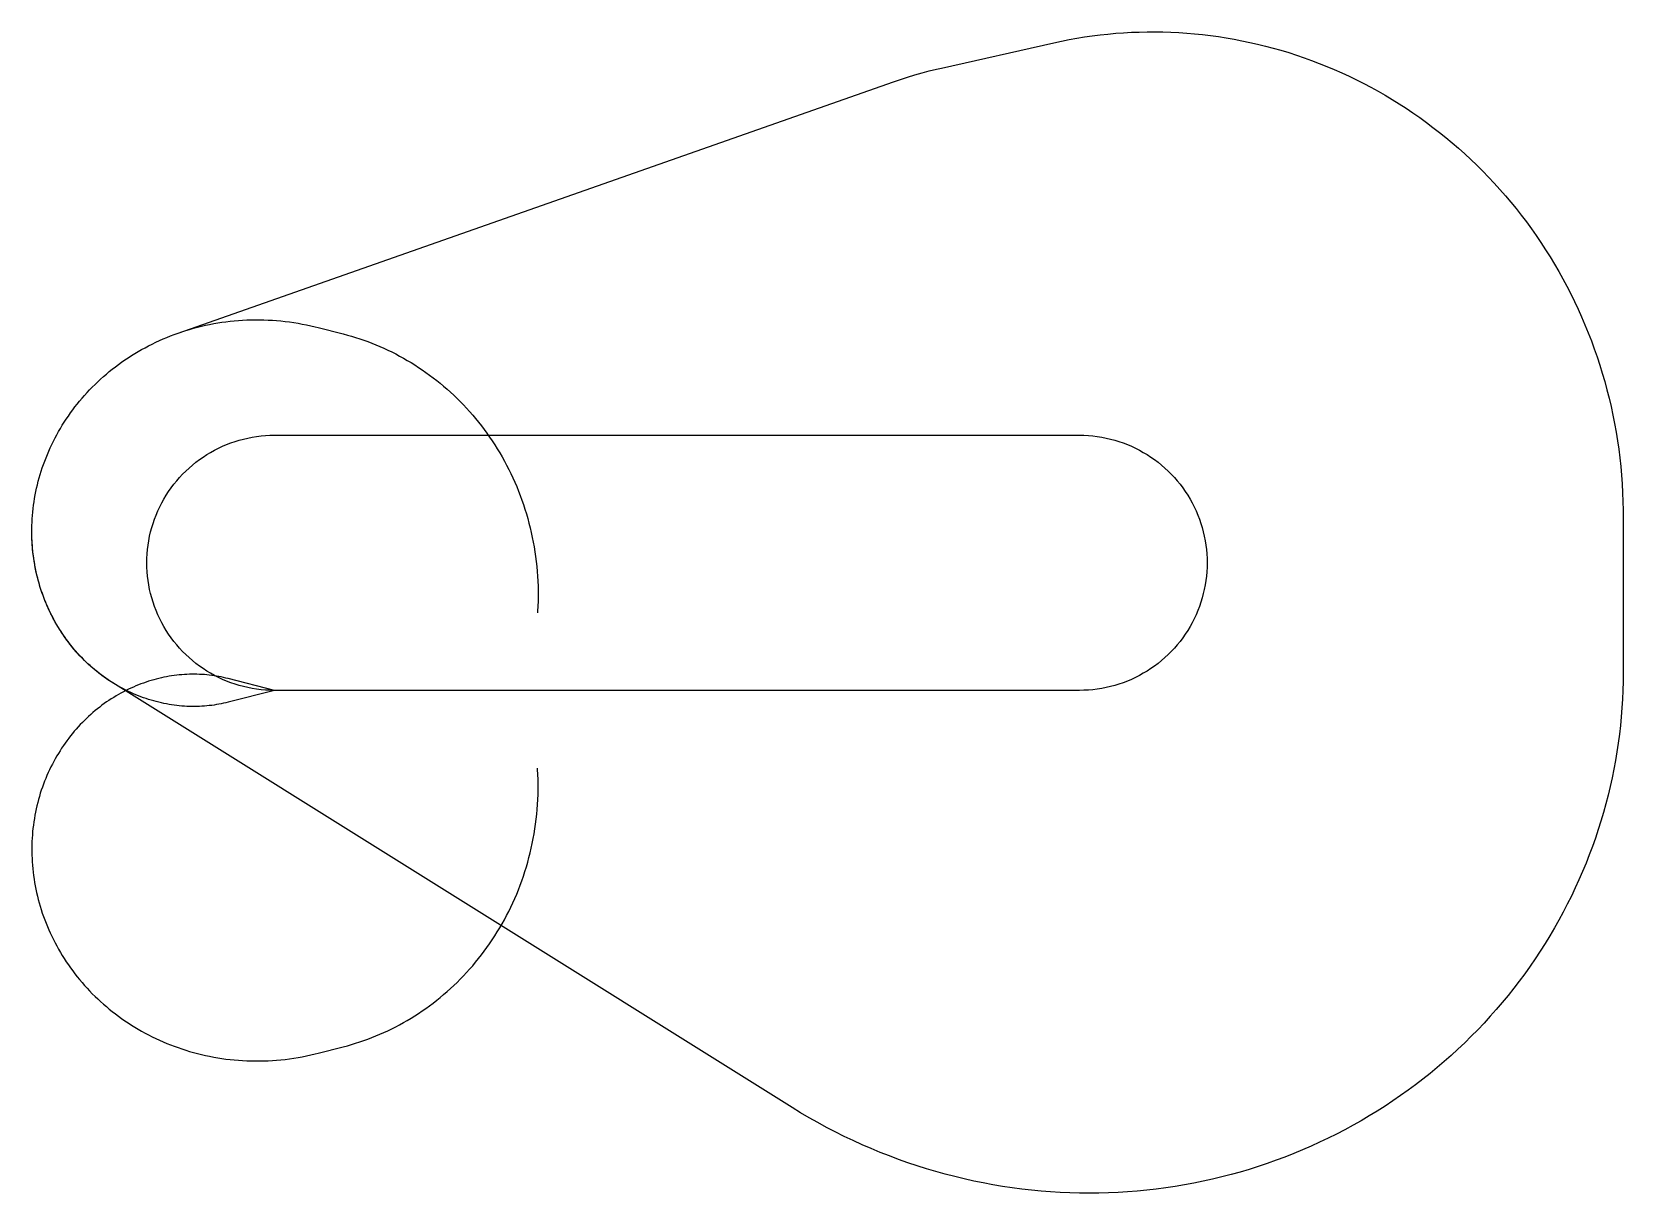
# Model space of a CAD drawing. Header units: metres. Extents: x -7073 to 39326, y -14660 to 19202.
import ezdxf

# ---------------------------------------------------------------- set-up
doc = ezdxf.new("R2010")
doc.units = ezdxf.units.M

msp = doc.modelspace()

# ---------------------------------------------------------------- linework, layer by layer
at = {"layer": 'NorminalTrack', "color": 1}
msp.add_lwpolyline([(0, 0), (0, 0), (-130, 2), (-259, 9), (-389, 20), (-518, 36), (-646, 57), (-773, 81), (-900, 110), (-1025, 144), (-1149, 182), (-1272, 224), (-1393, 271), (-1513, 322), (-1630, 376), (-1746, 435), (-1860, 498), (-1971, 565), (-2080, 636), (-2186, 710), (-2290, 788), (-2391, 870), (-2489, 955), (-2584, 1044), (-2676, 1136), (-2764, 1231), (-2849, 1329), (-2931, 1430), (-3009, 1533), (-3084, 1640), (-3154, 1748), (-3221, 1860), (-3284, 1973), (-3343, 2089), (-3398, 2207), (-3449, 2326), (-3495, 2447), (-3537, 2570), (-3575, 2694), (-3609, 2820), (-3638, 2946), (-3663, 3074), (-3683, 3202), (-3699, 3331), (-3710, 3460), (-3717, 3590), (-3719, 3719), (-3717, 3849), (-3710, 3979), (-3699, 4108), (-3683, 4237), (-3663, 4365), (-3638, 4493), (-3609, 4619), (-3575, 4745), (-3537, 4869), (-3495, 4991), (-3449, 5113), (-3398, 5232), (-3343, 5350), (-3284, 5466), (-3221, 5579), (-3154, 5690), (-3084, 5799), (-3009, 5906), (-2931, 6009), (-2849, 6110), (-2764, 6208), (-2676, 6303), (-2584, 6395), (-2489, 6483), (-2391, 6569), (-2290, 6650), (-2186, 6728), (-2080, 6803), (-1971, 6874), (-1860, 6940), (-1746, 7003), (-1630, 7062), (-1513, 7117), (-1393, 7168), (-1272, 7214), (-1149, 7257), (-1025, 7295), (-900, 7328), (-773, 7357), (-646, 7382), (-518, 7403), (-389, 7418), (-259, 7430), (-130, 7437), (0, 7439), (0, 7439), (23475, 7439), (23475, 7439), (23605, 7437), (23735, 7430), (23864, 7418), (23993, 7403), (24121, 7382), (24249, 7357), (24375, 7328), (24501, 7295), (24625, 7257), (24748, 7214), (24869, 7168), (24988, 7117), (25106, 7062), (25222, 7003), (25335, 6940), (25446, 6874), (25555, 6803), (25662, 6728), (25765, 6650), (25866, 6569), (25964, 6483), (26059, 6395), (26151, 6303), (26240, 6208), (26325, 6110), (26406, 6009), (26485, 5906), (26559, 5799), (26630, 5690), (26697, 5579), (26760, 5466), (26818, 5350), (26873, 5232), (26924, 5113), (26971, 4991), (27013, 4869), (27051, 4745), (27084, 4619), (27114, 4493), (27138, 4365), (27159, 4237), (27175, 4108), (27186, 3979), (27193, 3849), (27195, 3719), (27193, 3590), (27186, 3460), (27175, 3331), (27159, 3202), (27138, 3074), (27114, 2946), (27084, 2820), (27051, 2694), (27013, 2570), (26971, 2447), (26924, 2326), (26873, 2207), (26818, 2089), (26760, 1973), (26697, 1860), (26630, 1748), (26559, 1640), (26485, 1533), (26406, 1430), (26325, 1329), (26240, 1231), (26151, 1136), (26059, 1044), (25964, 955), (25866, 870), (25765, 788), (25662, 710), (25555, 636), (25446, 565), (25335, 498), (25222, 435), (25106, 376), (24988, 322), (24869, 271), (24748, 224), (24625, 182), (24501, 144), (24375, 110), (24249, 81), (24121, 57), (23993, 36), (23864, 20), (23735, 9), (23605, 2), (23475, 0), (0, 0)], dxfattribs=at)
at = {"layer": 'WindSpiral', "color": 5}
for points in [[(0, 0), (-1346, -345), (-1414, -361), (-1481, -377), (-1550, -391), (-1619, -404), (-1688, -416), (-1758, -427), (-1828, -437), (-1899, -445), (-1970, -453), (-2041, -459), (-2113, -463), (-2185, -467), (-2258, -469), (-2331, -470), (-2404, -470), (-2477, -469), (-2551, -466), (-2625, -462), (-2699, -457), (-2773, -450), (-2848, -442), (-2922, -433), (-2997, -422), (-3072, -410), (-3147, -396), (-3221, -382), (-3296, -366), (-3371, -348), (-3446, -329), (-3520, -309), (-3595, -288), (-3670, -265), (-3744, -240), (-3818, -214), (-3892, -187), (-3966, -159), (-4039, -129), (-4112, -98), (-4185, -65), (-4258, -31), (-4330, 5), (-4402, 42), (-4473, 80), (-4545, 119), (-4615, 160), (-4685, 203), (-4755, 246), (-4824, 291), (-4892, 338), (-4960, 386), (-5027, 435), (-5094, 485), (-5160, 537), (-5225, 590), (-5290, 645), (-5353, 700), (-5416, 757), (-5479, 816), (-5540, 875), (-5600, 936), (-5660, 998), (-5719, 1061), (-5777, 1126), (-5834, 1192), (-5889, 1259), (-5944, 1327), (-5998, 1396), (-6051, 1467), (-6103, 1538), (-6153, 1611), (-6203, 1685), (-6251, 1760), (-6298, 1836), (-6345, 1913), (-6389, 1991), (-6433, 2070), (-6475, 2150), (-6516, 2231), (-6556, 2313), (-6594, 2396), (-6632, 2480), (-6667, 2565), (-6702, 2650), (-6735, 2737), (-6766, 2824), (-6796, 2912), (-6825, 3001), (-6852, 3091), (-6878, 3181), (-6902, 3272), (-6924, 3364), (-6946, 3456), (-6965, 3549), (-6983, 3643), (-6999, 3737), (-7014, 3832), (-7027, 3927), (-7039, 4023), (-7049, 4119), (-7057, 4216), (-7063, 4313), (-7068, 4411), (-7071, 4508), (-7073, 4607), (-7073, 4705), (-7071, 4804), (-7067, 4903), (-7062, 5002), (-7054, 5101), (-7045, 5201), (-7035, 5300), (-7022, 5400), (-7008, 5500), (-6992, 5599), (-6974, 5699), (-6954, 5798), (-6933, 5898), (-6910, 5997), (-6885, 6097), (-6858, 6196), (-6829, 6295), (-6799, 6393), (-6767, 6492), (-6733, 6590), (-6697, 6687), (-6659, 6785), (-6620, 6882), (-6578, 6978), (-6535, 7074), (-6491, 7170), (-6444, 7265), (-6396, 7359), (-6345, 7453), (-6293, 7546), (-6240, 7638), (-6184, 7730), (-6127, 7821), (-6068, 7911), (-6008, 8000), (-5945, 8089), (-5881, 8177), (-5816, 8263), (-5748, 8349), (-5679, 8434), (-5608, 8518), (-5536, 8601), (-5462, 8682), (-5387, 8763), (-5309, 8843), (-5231, 8921), (-5150, 8998), (-5068, 9074), (-4985, 9149), (-4900, 9222), (-4814, 9294), (-4726, 9365), (-4637, 9434), (-4546, 9502), (-4454, 9569), (-4361, 9634), (-4266, 9698), (-4170, 9760), (-4072, 9820), (-3973, 9879), (-3873, 9937), (-3772, 9992), (-3670, 10046), (-3566, 10099), (-3461, 10150), (-3355, 10199), (-3248, 10246), (-3140, 10292), (-3031, 10335), (-2921, 10377), (-2810, 10417), (-2810, 10417), (18051, 17745), (18257, 17815), (18464, 17882), (18672, 17945), (18882, 18005), (19093, 18061), (19305, 18113), (19451, 18147), (22729, 18884), (22951, 18932), (23174, 18976), (23398, 19016), (23623, 19052), (23848, 19085), (24075, 19113), (24302, 19138), (24530, 19158), (24759, 19175), (24988, 19188), (25217, 19196), (25447, 19201), (25678, 19202), (25908, 19198), (26139, 19191), (26370, 19180), (26601, 19164), (26832, 19145), (27062, 19121), (27293, 19093), (27523, 19062), (27753, 19026), (27983, 18986), (28212, 18942), (28441, 18895), (28669, 18843), (28897, 18787), (29123, 18727), (29349, 18663), (29574, 18595), (29798, 18522), (30021, 18446), (30243, 18366), (30464, 18282), (30683, 18194), (30902, 18103), (31119, 18007), (31334, 17907), (31548, 17804), (31760, 17696), (31971, 17585), (32180, 17470), (32387, 17351), (32592, 17229), (32795, 17103), (32996, 16973), (33196, 16839), (33393, 16702), (33588, 16561), (33780, 16417), (33971, 16269), (34159, 16118), (34344, 15963), (34527, 15805), (34708, 15644), (34885, 15479), (35060, 15311), (35233, 15140), (35402, 14965), (35569, 14788), (35732, 14607), (35893, 14423), (36051, 14237), (36205, 14047), (36356, 13855), (36505, 13659), (36650, 13461), (36791, 13260), (36929, 13057), (37064, 12850), (37195, 12642), (37323, 12430), (37447, 12217), (37568, 12001), (37685, 11782), (37798, 11562), (37908, 11339), (38013, 11114), (38115, 10887), (38213, 10658), (38307, 10427), (38398, 10194), (38484, 9960), (38566, 9723), (38644, 9485), (38718, 9246), (38788, 9004), (38854, 8762), (38915, 8518), (38973, 8273), (39026, 8026), (39075, 7778), (39120, 7530), (39160, 7280), (39196, 7029), (39228, 6777), (39255, 6525), (39278, 6272), (39296, 6018), (39310, 5764), (39320, 5509), (39325, 5254), (39326, 5082), (39326, 513), (39324, 257), (39317, 1), (39306, -255), (39290, -511), (39270, -767), (39246, -1023), (39216, -1279), (39183, -1535), (39145, -1790), (39102, -2045), (39055, -2299), (39003, -2553), (38947, -2806), (38887, -3058), (38822, -3309), (38752, -3560), (38678, -3809), (38600, -4058), (38517, -4305), (38430, -4551), (38338, -4796), (38243, -5040), (38142, -5282), (38038, -5522), (37929, -5761), (37816, -5998), (37698, -6233), (37577, -6467), (37451, -6699), (37321, -6928), (37187, -7156), (37049, -7382), (36907, -7605), (36760, -7826), (36610, -8045), (36456, -8261), (36298, -8474), (36136, -8686), (35970, -8894), (35800, -9100), (35627, -9303), (35450, -9503), (35269, -9700), (35084, -9895), (34896, -10086), (34705, -10274), (34510, -10459), (34312, -10641), (34110, -10819), (33905, -10994), (33697, -11166), (33486, -11334), (33271, -11499), (33054, -11660), (32833, -11817), (32610, -11970), (32383, -12120), (32154, -12266), (31922, -12408), (31687, -12547), (31450, -12681), (31210, -12811), (30968, -12937), (30723, -13059), (30476, -13177), (30227, -13291), (29975, -13400), (29722, -13505), (29466, -13606), (29208, -13702), (28948, -13794), (28687, -13882), (28424, -13965), (28159, -14043), (27892, -14117), (27624, -14186), (27355, -14251), (27084, -14311), (26812, -14367), (26539, -14417), (26264, -14463), (25989, -14504), (25712, -14541), (25435, -14572), (25157, -14599), (24878, -14621), (24599, -14638), (24319, -14650), (24039, -14658), (23758, -14660), (23477, -14658), (23196, -14650), (22914, -14638), (22633, -14621), (22352, -14599), (22070, -14572), (21790, -14540), (21509, -14503), (21229, -14461), (20949, -14414), (20670, -14362), (20392, -14306), (20114, -14244), (19837, -14178), (19561, -14106), (19286, -14030), (19012, -13949), (18740, -13863), (18469, -13772), (18199, -13676), (17930, -13576), (17663, -13471), (17398, -13361), (17134, -13246), (16872, -13127), (16612, -13003), (16354, -12874), (16098, -12741), (15844, -12603), (15593, -12461), (15343, -12314), (15096, -12163), (15094, -12161), (-4710, 218), (-4780, 263), (-4849, 308), (-4917, 355), (-4985, 403), (-5052, 453), (-5118, 504), (-5184, 556), (-5249, 610), (-5313, 665), (-5376, 721), (-5439, 778), (-5501, 837), (-5562, 897), (-5622, 958), (-5682, 1021), (-5740, 1085), (-5797, 1150), (-5854, 1216), (-5909, 1283), (-5964, 1352), (-6017, 1422), (-6070, 1492), (-6121, 1564), (-6171, 1638), (-6221, 1712), (-6269, 1787), (-6315, 1863), (-6361, 1941), (-6405, 2019), (-6448, 2099), (-6490, 2179), (-6531, 2261), (-6570, 2343), (-6608, 2426), (-6645, 2510), (-6680, 2596), (-6714, 2682), (-6746, 2768), (-6777, 2856), (-6807, 2944), (-6835, 3033), (-6861, 3123), (-6887, 3214), (-6910, 3305), (-6932, 3397), (-6953, 3490), (-6972, 3583), (-6989, 3677), (-7005, 3772), (-7019, 3867), (-7032, 3962), (-7043, 4058), (-7052, 4154), (-7059, 4251), (-7065, 4349), (-7070, 4446), (-7072, 4544), (-7073, 4641)], [(0, 0), (-1346, -345), (-1414, -361), (-1481, -377), (-1550, -391), (-1619, -404), (-1688, -416), (-1758, -427), (-1828, -437), (-1899, -445), (-1970, -453), (-2041, -459), (-2113, -463), (-2185, -467), (-2258, -469), (-2331, -470), (-2404, -470), (-2477, -469), (-2551, -466), (-2625, -462), (-2699, -457), (-2773, -450), (-2848, -442), (-2922, -433), (-2997, -422), (-3072, -410), (-3147, -396), (-3221, -382), (-3296, -366), (-3371, -348), (-3446, -329), (-3520, -309), (-3595, -288), (-3670, -265), (-3744, -240), (-3818, -214), (-3892, -187), (-3966, -159), (-4039, -129), (-4112, -98), (-4185, -65), (-4258, -31), (-4330, 5), (-4402, 42), (-4473, 80), (-4545, 119), (-4615, 160), (-4685, 203), (-4755, 246), (-4824, 291), (-4892, 338), (-4960, 386), (-5027, 435), (-5094, 485), (-5160, 537), (-5225, 590), (-5290, 645), (-5353, 700), (-5416, 757), (-5479, 816), (-5540, 875), (-5600, 936), (-5660, 998), (-5719, 1061), (-5777, 1126), (-5834, 1192), (-5889, 1259), (-5944, 1327), (-5998, 1396), (-6051, 1467), (-6103, 1538), (-6153, 1611), (-6203, 1685), (-6251, 1760), (-6298, 1836), (-6345, 1913), (-6389, 1991), (-6433, 2070), (-6475, 2150), (-6516, 2231), (-6556, 2313), (-6594, 2396), (-6632, 2480), (-6667, 2565), (-6702, 2650), (-6735, 2737), (-6766, 2824), (-6796, 2912), (-6825, 3001), (-6852, 3091), (-6878, 3181), (-6902, 3272), (-6924, 3364), (-6946, 3456), (-6965, 3549), (-6983, 3643), (-6999, 3737), (-7014, 3832), (-7027, 3927), (-7039, 4023), (-7049, 4119), (-7057, 4216), (-7063, 4313), (-7068, 4411), (-7071, 4508), (-7073, 4607), (-7073, 4705), (-7071, 4804), (-7067, 4903), (-7062, 5002), (-7054, 5101), (-7045, 5201), (-7035, 5300), (-7022, 5400), (-7008, 5500), (-6992, 5599), (-6974, 5699), (-6954, 5798), (-6933, 5898), (-6910, 5997), (-6885, 6097), (-6858, 6196), (-6829, 6295), (-6799, 6393), (-6767, 6492), (-6733, 6590), (-6697, 6687), (-6659, 6785), (-6620, 6882), (-6578, 6978), (-6535, 7074), (-6491, 7170), (-6444, 7265), (-6396, 7359), (-6345, 7453), (-6293, 7546), (-6240, 7638), (-6184, 7730), (-6127, 7821), (-6068, 7911), (-6008, 8000), (-5945, 8089), (-5881, 8177), (-5816, 8263), (-5748, 8349), (-5679, 8434), (-5608, 8518), (-5536, 8601), (-5462, 8682), (-5387, 8763), (-5309, 8843), (-5231, 8921), (-5150, 8998), (-5068, 9074), (-4985, 9149), (-4900, 9222), (-4814, 9294), (-4726, 9365), (-4637, 9434), (-4546, 9502), (-4454, 9569), (-4361, 9634), (-4266, 9698), (-4170, 9760), (-4072, 9820), (-3973, 9879), (-3873, 9937), (-3772, 9992), (-3670, 10046), (-3566, 10099), (-3461, 10150), (-3355, 10199), (-3248, 10246), (-3140, 10292), (-3031, 10335), (-2921, 10377), (-2810, 10417), (-2698, 10456), (-2585, 10492), (-2471, 10527), (-2356, 10559), (-2241, 10590), (-2125, 10618), (-2008, 10645), (-1890, 10670), (-1771, 10693), (-1652, 10713), (-1532, 10732), (-1412, 10749), (-1291, 10763), (-1170, 10776), (-1048, 10786), (-926, 10794), (-803, 10800), (-680, 10804), (-556, 10806), (-433, 10806), (-309, 10803), (-184, 10799), (-60, 10792), (64, 10783), (189, 10772), (314, 10758), (439, 10742), (563, 10725), (688, 10705), (812, 10682), (937, 10658), (1061, 10631), (1185, 10602), (1273, 10580), (2007, 10392), (2128, 10360), (2248, 10326), (2367, 10290), (2487, 10252), (2605, 10211), (2724, 10168), (2842, 10123), (2959, 10076), (3076, 10027), (3192, 9976), (3308, 9922), (3422, 9867), (3536, 9809), (3650, 9749), (3762, 9687), (3874, 9623), (3984, 9557), (4094, 9489), (4203, 9418), (4311, 9346), (4418, 9272), (4523, 9195), (4628, 9117), (4731, 9037), (4833, 8954), (4934, 8870), (5034, 8784), (5132, 8696), (5229, 8606), (5325, 8514), (5419, 8420), (5512, 8324), (5603, 8227), (5693, 8128), (5781, 8027), (5868, 7924), (5953, 7820), (6036, 7714), (6118, 7606), (6198, 7497), (6276, 7386), (6352, 7273), (6426, 7159), (6499, 7044), (6570, 6926), (6639, 6808), (6706, 6688), (6771, 6566), (6834, 6444), (6894, 6320), (6953, 6194), (7010, 6068), (7065, 5940), (7117, 5811), (7168, 5680), (7216, 5549), (7262, 5417), (7306, 5283), (7347, 5149), (7386, 5013), (7423, 4877), (7458, 4739), (7490, 4601), (7520, 4462), (7548, 4322), (7573, 4182), (7595, 4041), (7616, 3899), (7634, 3756), (7649, 3613), (7662, 3470), (7672, 3326), (7680, 3181), (7686, 3036), (7689, 2891), (7689, 2746), (7687, 2600), (7682, 2454), (7675, 2308), (7672, 2265)], [(0, 0), (-1346, 345), (-1414, 361), (-1481, 377), (-1550, 391), (-1619, 404), (-1688, 416), (-1758, 427), (-1828, 437), (-1899, 445), (-1970, 453), (-2041, 459), (-2113, 463), (-2185, 467), (-2258, 469), (-2331, 470), (-2404, 470), (-2477, 469), (-2551, 466), (-2625, 462), (-2699, 457), (-2773, 450), (-2848, 442), (-2922, 433), (-2997, 422), (-3072, 410), (-3147, 396), (-3221, 382), (-3296, 366), (-3371, 348), (-3446, 329), (-3520, 309), (-3595, 288), (-3670, 265), (-3744, 240), (-3818, 214), (-3892, 187), (-3966, 159), (-4039, 129), (-4112, 98), (-4185, 65), (-4258, 31), (-4330, -5), (-4402, -42), (-4473, -80), (-4545, -119), (-4615, -160), (-4685, -203), (-4755, -246), (-4824, -291), (-4892, -338), (-4960, -386), (-5027, -435), (-5094, -485), (-5160, -537), (-5225, -590), (-5290, -645), (-5353, -700), (-5416, -757), (-5479, -816), (-5540, -875), (-5600, -936), (-5660, -998), (-5719, -1061), (-5777, -1126), (-5834, -1192), (-5889, -1259), (-5944, -1327), (-5998, -1396), (-6051, -1467), (-6103, -1538), (-6153, -1611), (-6203, -1685), (-6251, -1760), (-6298, -1836), (-6345, -1913), (-6389, -1991), (-6433, -2070), (-6475, -2150), (-6516, -2231), (-6556, -2313), (-6594, -2396), (-6632, -2480), (-6667, -2565), (-6702, -2650), (-6735, -2737), (-6766, -2824), (-6796, -2912), (-6825, -3001), (-6852, -3091), (-6878, -3181), (-6902, -3272), (-6924, -3364), (-6946, -3456), (-6965, -3549), (-6983, -3643), (-6999, -3737), (-7014, -3832), (-7027, -3927), (-7039, -4023), (-7049, -4119), (-7057, -4216), (-7063, -4313), (-7068, -4411), (-7071, -4508), (-7073, -4607), (-7073, -4705), (-7071, -4804), (-7067, -4903), (-7062, -5002), (-7054, -5101), (-7045, -5201), (-7035, -5300), (-7022, -5400), (-7008, -5500), (-6992, -5599), (-6974, -5699), (-6954, -5798), (-6933, -5898), (-6910, -5997), (-6885, -6097), (-6858, -6196), (-6829, -6295), (-6799, -6393), (-6767, -6492), (-6733, -6590), (-6697, -6687), (-6659, -6785), (-6620, -6882), (-6578, -6978), (-6535, -7074), (-6491, -7170), (-6444, -7265), (-6396, -7359), (-6345, -7453), (-6293, -7546), (-6240, -7638), (-6184, -7730), (-6127, -7821), (-6068, -7911), (-6008, -8000), (-5945, -8089), (-5881, -8177), (-5816, -8263), (-5748, -8349), (-5679, -8434), (-5608, -8518), (-5536, -8601), (-5462, -8682), (-5387, -8763), (-5309, -8843), (-5231, -8921), (-5150, -8998), (-5068, -9074), (-4985, -9149), (-4900, -9222), (-4814, -9294), (-4726, -9365), (-4637, -9434), (-4546, -9502), (-4454, -9569), (-4361, -9634), (-4266, -9698), (-4170, -9760), (-4072, -9820), (-3973, -9879), (-3873, -9937), (-3772, -9992), (-3670, -10046), (-3566, -10099), (-3461, -10150), (-3355, -10199), (-3248, -10246), (-3140, -10292), (-3031, -10335), (-2921, -10377), (-2810, -10417), (-2698, -10456), (-2585, -10492), (-2471, -10527), (-2356, -10559), (-2241, -10590), (-2125, -10618), (-2008, -10645), (-1890, -10670), (-1771, -10693), (-1652, -10713), (-1532, -10732), (-1412, -10749), (-1291, -10763), (-1170, -10776), (-1048, -10786), (-926, -10794), (-803, -10800), (-680, -10804), (-556, -10806), (-433, -10806), (-309, -10803), (-184, -10799), (-60, -10792), (64, -10783), (189, -10772), (314, -10758), (439, -10742), (563, -10725), (688, -10705), (812, -10682), (937, -10658), (1061, -10631), (1185, -10602), (1273, -10580), (2007, -10392), (2128, -10360), (2248, -10326), (2367, -10290), (2487, -10252), (2605, -10211), (2724, -10168), (2842, -10123), (2959, -10076), (3076, -10027), (3192, -9976), (3308, -9922), (3422, -9867), (3536, -9809), (3650, -9749), (3762, -9687), (3874, -9623), (3984, -9557), (4094, -9489), (4203, -9418), (4311, -9346), (4418, -9272), (4523, -9195), (4628, -9117), (4731, -9037), (4833, -8954), (4934, -8870), (5034, -8784), (5132, -8696), (5229, -8606), (5325, -8514), (5419, -8420), (5512, -8324), (5603, -8227), (5693, -8128), (5781, -8027), (5868, -7924), (5953, -7820), (6036, -7714), (6118, -7606), (6198, -7497), (6276, -7386), (6352, -7273), (6426, -7159), (6499, -7044), (6570, -6926), (6639, -6808), (6706, -6688), (6771, -6566), (6834, -6444), (6894, -6320), (6953, -6194), (7010, -6068), (7065, -5940), (7117, -5811), (7168, -5680), (7216, -5549), (7262, -5417), (7306, -5283), (7347, -5149), (7386, -5013), (7423, -4877), (7458, -4739), (7490, -4601), (7520, -4462), (7548, -4322), (7573, -4182), (7595, -4041), (7616, -3899), (7634, -3756), (7649, -3613), (7662, -3470), (7672, -3326), (7680, -3181), (7686, -3036), (7689, -2891), (7689, -2746), (7687, -2600), (7682, -2454), (7675, -2308), (7672, -2265)]]:
    msp.add_lwpolyline(points, dxfattribs=at)

doc.saveas('drawing.dxf')
